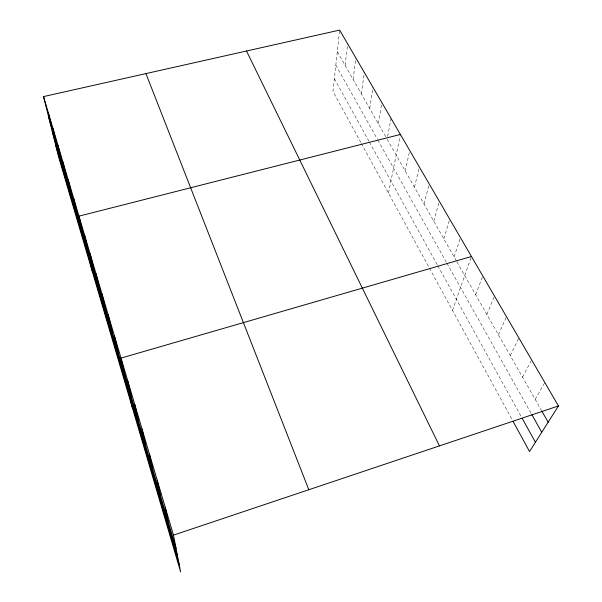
<?xml version="1.0" encoding="UTF-8"?>
<svg xmlns="http://www.w3.org/2000/svg" width="602" height="602" viewBox="0 0 602 602"><rect width="100%" height="100%" fill="white"/><g stroke="black" fill="none" stroke-linecap="round" stroke-linejoin="round"><path stroke-width="0.45" stroke-dasharray="3.01 2.26" d="M339.551 31.033L332.959 91.399L360.907 142.591M345.104 65.309L347.678 43.893M353.096 79.359L355.91 58.033M361.29 93.754L364.353 72.533M369.688 108.51L373.014 87.41M378.297 123.651L381.909 102.686M387.643 136.466L391.029 118.361M388.478 193.114L400.405 134.457M405.236 170.998L409.744 150.508M414.507 187.29L419.338 166.98M424.019 204.01L429.196 183.911M433.786 221.182L439.325 201.309M443.824 238.821L449.732 219.188M454.141 256.949L460.44 237.579M452.486 310.384L471.456 256.505M475.64 294.739L482.789 275.979M486.86 314.455L494.468 296.033M498.403 334.742L506.493 316.69M510.285 355.632L518.886 337.985M522.528 377.153L531.664 359.936M535.148 399.329L544.848 382.579M337.308 51.599L385.739 136.729M387.139 139.182L456.444 260.997M456.903 261.81L541.19 409.947M335.826 65.159L377.394 139.28M377.853 140.093L446.533 262.54M446.993 263.352L531.363 413.785M334.351 78.681L368.981 141.312M369.417 142.102L437.345 264.933M437.797 265.738L521.377 416.862M361.343 143.396L429.008 267.371M429.459 268.191L512.227 419.835"/><path stroke-width="0.9" d="M43.54 96.583L173.489 535.14L180.63 571.9L58.65 157.032L43.54 96.583L339.656 30.1L558.46 405.951L529.542 451.56L513.122 421.468M173.489 535.14L558.46 405.951M471.456 256.505L121.032 358.107L132.199 407.193M400.405 134.457L78.967 216.148L92.58 272.435M541.657 410.767L548.159 422.198M531.822 414.59L541.755 432.304M522.258 418.465L535.426 442.274M246.504 51.012L439.437 445.894M145.94 73.594L308.818 489.727M48.86 117.857L176.047 548.309M52.201 131.236L177.628 556.459M55.527 144.548L179.185 564.473M48.198 112.288L53.458 133.426M57.89 144.999L63.022 165.798M52.976 128.422L58.176 149.394M62.939 162.043L68.003 182.647M73.474 197.591L78.373 217.758M68.131 179.569L73.12 199.962M84.461 234.682L89.179 254.322M90.112 253.751L94.732 273.097M95.929 273.391L100.436 292.414M101.926 293.61L106.313 312.295M108.097 314.455L112.356 332.763M114.463 335.946L118.586 353.848M127.812 380.976L131.62 397.96M134.803 404.582L138.445 421.054M142.034 428.97L145.488 444.886M149.499 454.179L152.757 469.485M157.227 480.245L160.267 494.897M165.219 507.215L168.026 521.159"/></g></svg>
